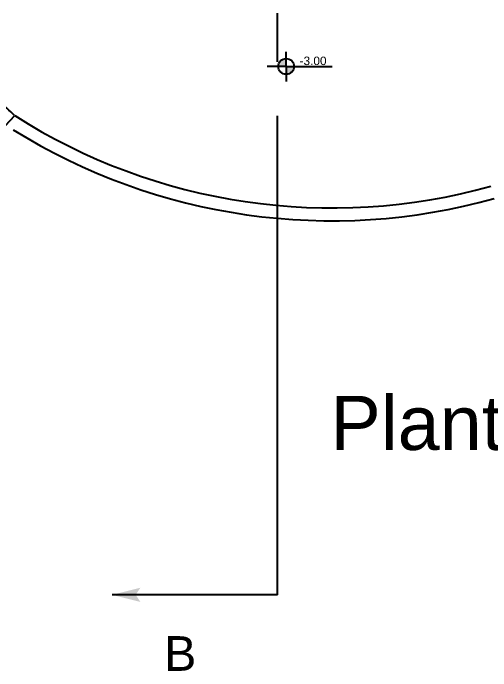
# Model space of a CAD drawing. Extents: x -30 to 1202, y 231 to 898.
# Drawn here: x 564 to 620, y 526.6 to 603.7 of the extents above; entities that cross this region are included whole.
import ezdxf

# ---------------------------------------------------------------- set-up
doc = ezdxf.new("R2010")
doc.units = 0
doc.header["$LTSCALE"] = 0.04
doc.layers.get('0').update_dxf_attribs({"linetype": 'CONTINUOUS'})
for name, color, linetype in [('0.1', 1, 'CONTINUOUS'), ('0.5', 5, 'CONTINUOUS'), ('cotas de nivel', 1, 'CONTINUOUS'), ('PISOS', 1, 'CONTINUOUS')]:
    doc.layers.add(name, color=color, linetype=linetype)
doc.styles.add('STYLE2', font='arial.ttf')

# ---------------------------------------------------------------- blocks, each defined once
blk = doc.blocks.new('SBPLN120')
for points in [[(-0.254, 0.0635), (0, 0), (-0.2117, 0)], [(-0.254, -0.0635), (0, 0), (-0.2117, 0)]]:
    blk.add_solid(points)

msp = doc.modelspace()

# ---------------------------------------------------------------- hatches: boundary and pattern name
at = {"layer": 'cotas de nivel'}
h = msp.add_hatch(color=256, dxfattribs=at)
h.paths.add_polyline_path([(595.996, 597.422), (595.996, 598.349, 0.414214), (595.07, 597.422)])
h.paths.add_polyline_path([(595.996, 597.422), (595.996, 596.496, 0.414214), (596.922, 597.422)])

# ---------------------------------------------------------------- linework, layer by layer
at = {"layer": '0.1'}
msp.add_arc((552.922, 580.719), 15.697, 44.14968, 62.41517, dxfattribs=at)
at = {"layer": '0.5'}
msp.add_line((548.307, 574.628), (564.191, 591.659), dxfattribs=at)
for radius, start in [(69.205, 237.50489), (70.705, 238.10418)]:
    msp.add_arc((601.37, 650.029), radius, start, 285.60464, dxfattribs=at)
at = {"layer": 'cotas de nivel'}
for q in [(595.996, 599.12), (593.766, 597.422), (601.398, 597.422), (595.996, 595.665)]:
    msp.add_line((595.996, 597.422), q, dxfattribs=at)
msp.add_circle((595.996, 597.422), 0.926, dxfattribs=at)
at = {"layer": 'PISOS', "color": 5}
for p, q in [((594.98, 597.955), (594.98, 603.669)), ((594.98, 535.468), (594.98, 591.641)), ((594.98, 535.468), (575.608, 535.468))]:
    msp.add_line(p, q, dxfattribs=at)

# ---------------------------------------------------------------- block references
at = {"layer": '0.5', "xscale": 13.02426060322659, "yscale": 13.02426060322659, "zscale": 13.02426060322659, "rotation": 180}
msp.add_blockref('SBPLN120', (575.608, 535.468), dxfattribs=at)

# ---------------------------------------------------------------- texts
at = {"layer": '0.1', "style": 'STYLE2'}
msp.add_text('Planta baja', height=6.34495, dxfattribs=at).set_placement((601.182, 552.452))
at = {"layer": 'cotas de nivel', "style": 'STYLE2'}
msp.add_text('-3.00', height=0.9924, rotation=360, dxfattribs=at).set_placement((597.573, 597.581))
at = {"layer": 'PISOS', "color": 5, "style": 'STYLE2'}
msp.add_text('B', height=4.066, dxfattribs=at).set_placement((581.69, 526.556))

doc.saveas('drawing.dxf')
